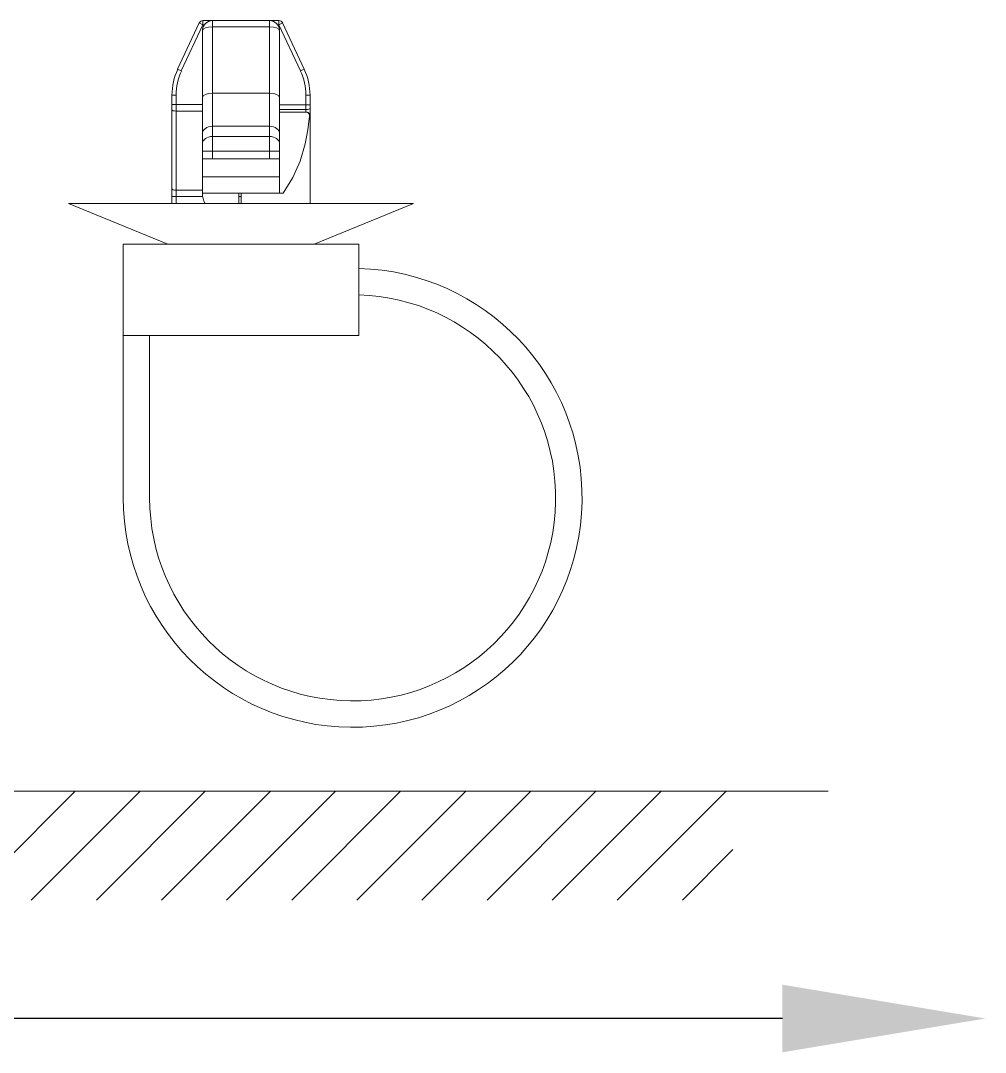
# Model space of a CAD drawing. Header units: inches. Extents: x 47316 to 59086, y 3141 to 11743.
# Drawn here: x 54539.01 to 54555.64, y 9913.99 to 9931.78 of the extents above; entities that cross this region are included whole.
import ezdxf

# ---------------------------------------------------------------- set-up
doc = ezdxf.new("R2010")
doc.units = ezdxf.units.IN
doc.header["$MEASUREMENT"] = 0

msp = doc.modelspace()

# ---------------------------------------------------------------- linework, layer by layer
at = {"color": 0, "linetype": 'ByBlock', "lineweight": 15, "ltscale": 0.062942}
for p, q in [((54542.091, 9931.735), (54541.718, 9930.936)), ((54543.901, 9930.936), (54543.528, 9931.735))]:
    msp.add_line(p, q, dxfattribs=at)
at = {"color": 0, "linetype": 'ByBlock', "lineweight": 15, "ltscale": 0.062941}
for p, q in [((54542.154, 9931.705), (54541.781, 9930.907)), ((54543.838, 9930.907), (54543.465, 9931.705))]:
    msp.add_line(p, q, dxfattribs=at)
at = {"color": 0, "linetype": 'ByBlock', "lineweight": 15, "ltscale": 0.005}
for p, q in [((54542.154, 9931.705), (54542.091, 9931.735)), ((54542.154, 9931.705), (54542.154, 9931.775)), ((54543.465, 9931.705), (54543.465, 9931.775)), ((54543.465, 9931.705), (54543.528, 9931.735)), ((54541.781, 9930.907), (54541.718, 9930.936)), ((54543.838, 9930.907), (54543.901, 9930.936)), ((54541.69, 9930.492), (54541.62, 9930.492)), ((54543.93, 9930.492), (54544, 9930.492)), ((54541.69, 9930.327), (54541.62, 9930.327)), ((54543.93, 9930.321), (54544, 9930.321)), ((54541.69, 9928.743), (54541.62, 9928.743))]:
    msp.add_line(p, q, dxfattribs=at)
at = {"color": 0, "linetype": 'ByBlock', "lineweight": 15, "ltscale": 0.011816}
for p, q in [((54542.154, 9931.775), (54542.32, 9931.775)), ((54543.3, 9931.775), (54543.465, 9931.775))]:
    msp.add_line(p, q, dxfattribs=at)
at = {"color": 0, "linetype": 'ByBlock', "lineweight": 15, "ltscale": 0.001816}
for p, q in [((54542.154, 9931.705), (54542.18, 9931.705)), ((54543.44, 9931.705), (54543.465, 9931.705))]:
    msp.add_line(p, q, dxfattribs=at)
at = {"color": 0, "linetype": 'ByBlock', "lineweight": 15, "ltscale": 0.07}
for p, q in [((54542.32, 9931.775), (54543.3, 9931.775)), ((54542.32, 9931.669), (54543.3, 9931.669)), ((54542.32, 9930.522), (54543.3, 9930.522)), ((54542.32, 9929.955), (54543.3, 9929.955)), ((54542.32, 9929.778), (54543.3, 9929.778)), ((54542.32, 9929.526), (54543.3, 9929.526)), ((54542.32, 9929.395), (54543.3, 9929.395))]:
    msp.add_line(p, q, dxfattribs=at)
at = {"color": 0, "linetype": 'ByBlock', "lineweight": 15, "ltscale": 0.007544}
for p, q in [((54542.32, 9931.775), (54542.32, 9931.669)), ((54543.3, 9931.775), (54543.3, 9931.669))]:
    msp.add_line(p, q, dxfattribs=at)
at = {"color": 0, "linetype": 'ByBlock', "lineweight": 15, "ltscale": 0.081943}
for p, q in [((54542.145, 9931.6), (54542.145, 9930.453)), ((54542.32, 9931.669), (54542.32, 9930.522)), ((54543.3, 9931.669), (54543.3, 9930.522)), ((54543.475, 9931.6), (54543.475, 9930.453))]:
    msp.add_line(p, q, dxfattribs=at)
at = {"color": 0, "linetype": 'ByBlock', "lineweight": 15, "ltscale": 0.011804}
for p, q in [((54541.62, 9930.327), (54541.62, 9930.492)), ((54541.69, 9930.327), (54541.69, 9930.492))]:
    msp.add_line(p, q, dxfattribs=at)
at = {"color": 0, "linetype": 'ByBlock', "lineweight": 15, "ltscale": 0.0405}
for p, q in [((54542.32, 9930.522), (54542.32, 9929.955)), ((54543.3, 9930.522), (54543.3, 9929.955))]:
    msp.add_line(p, q, dxfattribs=at)
at = {"color": 0, "linetype": 'ByBlock', "lineweight": 15, "ltscale": 0.012206}
for p, q in [((54543.93, 9930.492), (54543.93, 9930.321)), ((54544, 9930.492), (54544, 9930.321))]:
    msp.add_line(p, q, dxfattribs=at)
at = {"color": 0, "linetype": 'ByBlock', "lineweight": 15, "ltscale": 0.006325}
msp.add_line((54541.62, 9930.327), (54541.62, 9930.238), dxfattribs=at)
at = {"color": 0, "linetype": 'ByBlock', "lineweight": 15, "ltscale": 0.007907}
msp.add_line((54541.69, 9930.327), (54541.69, 9930.216), dxfattribs=at)
at = {"color": 0, "linetype": 'ByBlock', "lineweight": 15, "ltscale": 0.0325}
for p, q in [((54541.69, 9930.327), (54542.145, 9930.327)), ((54543.475, 9930.321), (54543.93, 9930.321)), ((54541.69, 9930.216), (54542.145, 9930.216)), ((54543.475, 9930.243), (54543.93, 9930.243)), ((54542.145, 9928.854), (54541.69, 9928.854))]:
    msp.add_line(p, q, dxfattribs=at)
at = {"color": 0, "linetype": 'ByBlock', "lineweight": 15, "ltscale": 0.04455}
for p, q in [((54542.145, 9930.453), (54542.145, 9929.829)), ((54543.475, 9930.453), (54543.475, 9929.829))]:
    msp.add_line(p, q, dxfattribs=at)
at = {"color": 0, "linetype": 'ByBlock', "lineweight": 15, "ltscale": 0.005363}
msp.add_line((54543.475, 9930.321), (54543.475, 9930.246), dxfattribs=at)
at = {"color": 0, "linetype": 'ByBlock', "lineweight": 15, "ltscale": 0.005597}
msp.add_line((54543.93, 9930.243), (54543.93, 9930.321), dxfattribs=at)
at = {"color": 0, "linetype": 'ByBlock', "lineweight": 15, "ltscale": 0.004477}
msp.add_line((54544, 9930.259), (54544, 9930.321), dxfattribs=at)
at = {"color": 0, "linetype": 'ByBlock', "lineweight": 15, "ltscale": 0.097302}
for p, q in [((54541.62, 9930.238), (54541.62, 9928.876)), ((54541.69, 9930.216), (54541.69, 9928.854))]:
    msp.add_line(p, q, dxfattribs=at)
at = {"color": 0, "linetype": 'ByBlock', "lineweight": 15, "ltscale": 0.000233459}
msp.add_line((54543.475, 9930.246), (54543.475, 9930.243), dxfattribs=at)
at = {"color": 0, "linetype": 'ByBlock', "lineweight": 15, "ltscale": 0.003059}
msp.add_line((54543.475, 9930.243), (54543.475, 9930.2), dxfattribs=at)
at = {"color": 0, "linetype": 'ByBlock', "lineweight": 15, "ltscale": 0.1}
msp.add_line((54543.475, 9928.8), (54543.475, 9930.2), dxfattribs=at)
at = {"color": 0, "linetype": 'ByBlock', "lineweight": 15, "ltscale": 0.031953}
msp.add_line((54543.475, 9930.2), (54543.922, 9930.2), dxfattribs=at)
at = {"color": 0, "linetype": 'ByBlock', "lineweight": 15, "ltscale": 0.000495148}
msp.add_line((54543.922, 9930.2), (54543.929, 9930.2), dxfattribs=at)
at = {"color": 0, "linetype": 'ByBlock', "lineweight": 15, "ltscale": 9.0198e-05}
msp.add_line((54543.929, 9930.2), (54543.93, 9930.201), dxfattribs=at)
at = {"color": 0, "linetype": 'ByBlock', "lineweight": 15, "ltscale": 0.002986}
msp.add_line((54543.93, 9930.201), (54543.93, 9930.243), dxfattribs=at)
at = {"color": 0, "linetype": 'ByBlock', "lineweight": 15}
for p, q in [((54543.963, 9929.89), (54543.989, 9930.13)), ((54543.918, 9929.652), (54543.963, 9929.89)), ((54543.829, 9929.355), (54543.918, 9929.652)), ((54543.702, 9929.069), (54543.829, 9929.355)), ((54543.535, 9928.8), (54543.702, 9929.069))]:
    msp.add_line(p, q, dxfattribs=at)
at = {"color": 0, "linetype": 'ByBlock', "lineweight": 15, "ltscale": 0.000715637}
msp.add_line((54543.989, 9930.13), (54543.999, 9930.13), dxfattribs=at)
at = {"color": 0, "linetype": 'ByBlock', "lineweight": 15, "ltscale": 0.00896}
msp.add_line((54544, 9930.133), (54544, 9930.259), dxfattribs=at)
at = {"color": 0, "linetype": 'ByBlock', "lineweight": 15, "ltscale": 0.107719}
msp.add_line((54544, 9930.133), (54544, 9928.625), dxfattribs=at)
at = {"color": 0, "linetype": 'ByBlock', "lineweight": 15, "ltscale": 0.012637}
for p, q in [((54542.32, 9929.955), (54542.32, 9929.778)), ((54543.3, 9929.778), (54543.3, 9929.955)), ((54542.145, 9929.829), (54542.145, 9929.652)), ((54543.475, 9929.652), (54543.475, 9929.829))]:
    msp.add_line(p, q, dxfattribs=at)
at = {"color": 0, "linetype": 'ByBlock', "lineweight": 15, "ltscale": 0.018011}
for p, q in [((54542.32, 9929.778), (54542.32, 9929.526)), ((54543.3, 9929.778), (54543.3, 9929.526))]:
    msp.add_line(p, q, dxfattribs=at)
at = {"color": 0, "linetype": 'ByBlock', "lineweight": 15, "ltscale": 0.009006}
for p, q in [((54542.145, 9929.652), (54542.145, 9929.526)), ((54543.475, 9929.652), (54543.475, 9929.526))]:
    msp.add_line(p, q, dxfattribs=at)
at = {"color": 0, "linetype": 'ByBlock', "lineweight": 15, "ltscale": 0.009364}
for p, q in [((54542.145, 9929.395), (54542.145, 9929.526)), ((54542.32, 9929.395), (54542.32, 9929.526)), ((54543.3, 9929.526), (54543.3, 9929.395)), ((54543.475, 9929.526), (54543.475, 9929.395))]:
    msp.add_line(p, q, dxfattribs=at)
at = {"color": 0, "linetype": 'ByBlock', "lineweight": 15, "ltscale": 0.0125}
for p, q in [((54542.32, 9929.526), (54542.145, 9929.526)), ((54542.32, 9929.395), (54542.145, 9929.395)), ((54543.475, 9929.526), (54543.3, 9929.526)), ((54543.475, 9929.395), (54543.3, 9929.395)), ((54542.775, 9928.8), (54542.775, 9928.625)), ((54542.81, 9928.8), (54542.81, 9928.625))]:
    msp.add_line(p, q, dxfattribs=at)
at = {"color": 0, "linetype": 'ByBlock', "lineweight": 15, "ltscale": 0.022501}
for p, q in [((54542.145, 9929.08), (54542.145, 9929.395)), ((54543.475, 9929.08), (54543.475, 9929.395))]:
    msp.add_line(p, q, dxfattribs=at)
at = {"color": 0, "linetype": 'ByBlock', "lineweight": 15, "ltscale": 0.02}
for p, q in [((54542.145, 9928.8), (54542.145, 9929.08)), ((54543.475, 9928.8), (54543.475, 9929.08))]:
    msp.add_line(p, q, dxfattribs=at)
at = {"color": 0, "linetype": 'ByBlock', "lineweight": 15, "ltscale": 0.095}
for p, q in [((54542.145, 9929.08), (54543.475, 9929.08)), ((54542.145, 9928.8), (54543.475, 9928.8))]:
    msp.add_line(p, q, dxfattribs=at)
at = {"color": 0, "linetype": 'ByBlock', "lineweight": 15, "ltscale": 0.009488}
msp.add_line((54541.62, 9928.876), (54541.62, 9928.743), dxfattribs=at)
at = {"color": 0, "linetype": 'ByBlock', "lineweight": 15, "ltscale": 0.007906}
msp.add_line((54541.69, 9928.854), (54541.69, 9928.743), dxfattribs=at)
at = {"color": 0, "linetype": 'ByBlock', "lineweight": 15, "ltscale": 0.008443}
for p, q in [((54541.62, 9928.743), (54541.62, 9928.625)), ((54541.69, 9928.743), (54541.69, 9928.625))]:
    msp.add_line(p, q, dxfattribs=at)
at = {"color": 0, "linetype": 'ByBlock', "lineweight": 15, "ltscale": 0.032832}
msp.add_line((54542.149, 9928.743), (54541.69, 9928.743), dxfattribs=at)
at = {"color": 0, "linetype": 'ByBlock', "lineweight": 15, "ltscale": 0.0025}
msp.add_line((54542.81, 9928.743), (54542.775, 9928.743), dxfattribs=at)
at = {"color": 0, "linetype": 'ByBlock', "lineweight": 15, "ltscale": 0.004339}
msp.add_line((54543.475, 9928.8), (54543.535, 9928.8), dxfattribs=at)
at = {"color": 0, "linetype": 'ByBlock', "lineweight": 15, "ltscale": 0.132311}
for p, q in [((54541.55, 9927.925), (54539.835, 9928.625)), ((54544.07, 9927.925), (54545.785, 9928.625))]:
    msp.add_line(p, q, dxfattribs=at)
at = {"color": 0, "linetype": 'ByBlock', "lineweight": 15, "ltscale": 0.425}
msp.add_line((54539.835, 9928.625), (54545.785, 9928.625), dxfattribs=at)
at = {"color": 0, "linetype": 'ByBlock', "lineweight": 15, "ltscale": 0.096026}
for p, q in [((54540.78, 9927.925), (54542.124, 9927.925)), ((54543.495, 9927.925), (54544.84, 9927.925))]:
    msp.add_line(p, q, dxfattribs=at)
at = {"color": 0, "linetype": 'ByBlock', "lineweight": 15, "ltscale": 0.1125}
for p, q in [((54540.78, 9926.35), (54540.78, 9927.925)), ((54544.84, 9926.35), (54544.84, 9927.925))]:
    msp.add_line(p, q, dxfattribs=at)
at = {"color": 0, "linetype": 'ByBlock', "lineweight": 15, "ltscale": 0.097948}
msp.add_line((54542.124, 9927.925), (54543.495, 9927.925), dxfattribs=at)
at = {"color": 0, "linetype": 'ByBlock', "lineweight": 15, "ltscale": 0.2}
for p, q in [((54540.78, 9926.35), (54540.78, 9923.55)), ((54541.235, 9926.35), (54541.235, 9923.55))]:
    msp.add_line(p, q, dxfattribs=at)
at = {"color": 0, "linetype": 'ByBlock', "lineweight": 15, "ltscale": 0.289999}
msp.add_line((54540.78, 9926.35), (54544.84, 9926.35), dxfattribs=at)
at = {"color": 0, "lineweight": 15}
for p, q in [((54536.748, 9918.492, 0), (54552.931, 9918.492, 0)), ((54538.072, 9916.615, 0), (54539.949, 9918.492, 0)), ((54539.194, 9916.615, 0), (54541.072, 9918.492, 0)), ((54540.317, 9916.615, 0), (54542.194, 9918.492, 0)), ((54541.439, 9916.615, 0), (54543.317, 9918.492, 0)), ((54542.562, 9916.615, 0), (54544.439, 9918.492, 0)), ((54543.685, 9916.615, 0), (54545.562, 9918.492, 0)), ((54544.807, 9916.615, 0), (54546.684, 9918.492, 0)), ((54545.93, 9916.615, 0), (54547.807, 9918.492, 0)), ((54547.052, 9916.615, 0), (54548.929, 9918.492, 0)), ((54548.175, 9916.615, 0), (54550.052, 9918.492, 0)), ((54549.297, 9916.615, 0), (54551.174, 9918.492, 0)), ((54550.42, 9916.615, 0), (54551.292, 9917.487, 0))]:
    msp.add_line(p, q, dxfattribs=at)
msp.add_line((54552.144, 9914.575), (54537.196, 9914.575))
at = {"color": 0, "linetype": 'ByBlock', "lineweight": 15}
for centre, radius, start, end in [((54542.154, 9931.705), 0.07, 90, 154.9831), ((54542.32, 9931.6), 0.175, 90, 180), ((54543.3, 9931.6), 0.175, 360, 90), ((54543.465, 9931.705), 0.07, 25.0169, 90), ((54542.67, 9930.492), 1.05, 154.9831, 180), ((54542.67, 9930.492), 0.98, 154.9831, 180), ((54542.95, 9930.492), 0.98, 360, 25.0169), ((54542.95, 9930.492), 1.05, 360, 25.0169), ((54543.924, 9930.135), 0.0652, 355.9237, 91.6006), ((54543.929, 9930.13), 0.0699, 359.9427, 89.9426), ((54543.997, 9930.132), 0.00303, 315.6094, 18.8376), ((54542.495, 9928.8), 0.35, 180, 210), ((54544.735, 9923.55), 3.955, 180, 88.4787), ((54544.735, 9923.55), 3.5, 180, 88.2809)]:
    msp.add_arc(centre, radius, start, end, dxfattribs=at)
at = {"color": 0, "linetype": 'ByBlock', "lineweight": 15, "extrusion": (0, 0, -1)}
for centre, major_axis, ratio, start_param, end_param in [((54542.32, 9931.6), (0.175, 0), 0.396439, 3.141593, 4.712389), ((54543.3, 9931.6), (0.175, 0), 0.396439, 4.712389, 6.283185), ((54542.32, 9930.453), (0.175, 0), 0.396439, 3.141593, 4.712389), ((54543.3, 9930.453), (0.175, 0), 0.396439, 4.712389, 6.283185), ((54541.69, 9930.238), (0.07, 0), 0.316228, 1.570796, 3.141593), ((54543.93, 9930.259), (-0.07, 0), 0.22389, 3.141593, 4.712389), ((54543.93, 9930.133), (-0.07, 0), 0.97071, 1.570796, 3.141593), ((54542.32, 9929.829), (0.175, 0), 0.720438, 3.141593, 4.712389), ((54543.3, 9929.829), (0.175, 0), 0.720438, 4.712389, 6.283185), ((54542.32, 9929.652), (0.175, 0), 0.720438, 3.141593, 4.712389), ((54543.3, 9929.652), (0.175, 0), 0.720438, 4.712389, 6.283185), ((54541.69, 9928.876), (0.07, 0), 0.316228, 1.570796, 3.141593)]:
    msp.add_ellipse(centre, major_axis=major_axis, ratio=ratio, start_param=start_param, end_param=end_param, dxfattribs=at)
msp.add_solid([(54552.144, 9915.158), (54555.644, 9914.575), (54552.144, 9913.992)])

doc.saveas('drawing.dxf')
